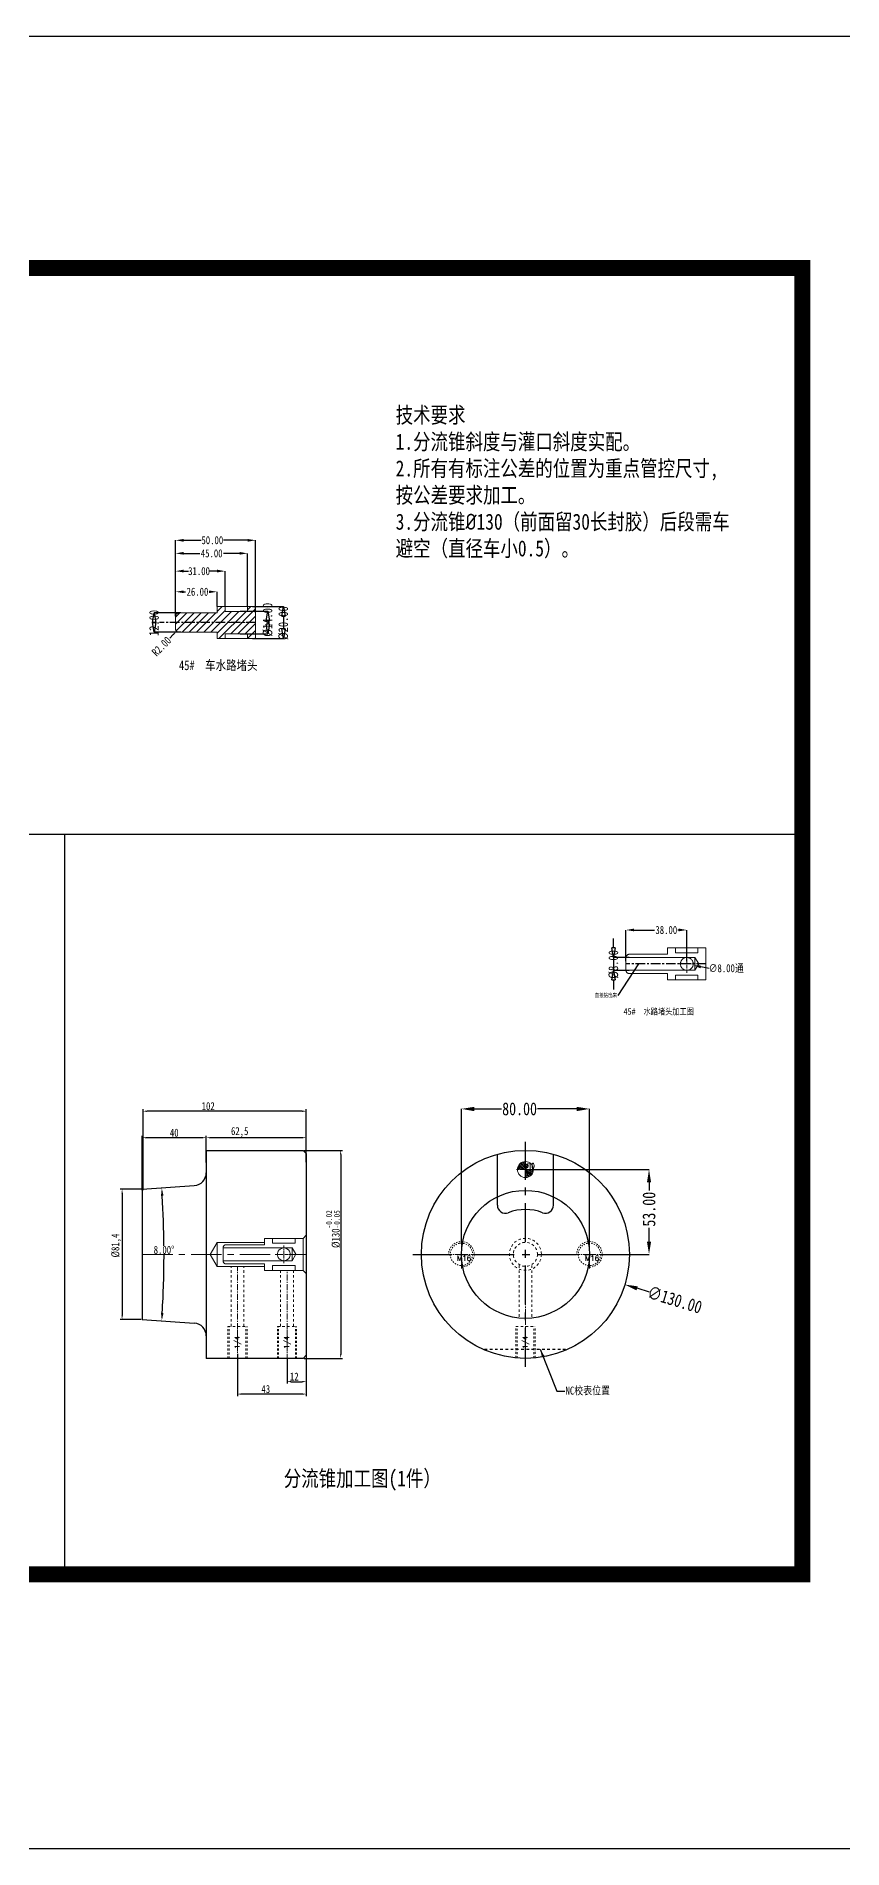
# Model space of a CAD drawing. Header units: millimetres. Extents: x -1952 to 2045, y -2724 to -1591.
# Drawn here: x -1313 to -809, y -2724 to -1591 of the extents above; entities that cross this region are included whole.
import ezdxf
from ezdxf.enums import TextEntityAlignment as Align

# ---------------------------------------------------------------- set-up
doc = ezdxf.new("R2010")
doc.units = ezdxf.units.MM
doc.header["$LTSCALE"] = 16.335
doc.header["$PDMODE"] = 3
doc.header["$PDSIZE"] = 0.3125
for name, pattern in [('CENTER', [0.6, 0.375, -0.075, 0.075, -0.075]), ('HIDDEN', [0.2, 0.1, -0.1]), ('HIDDENX2', [0.75, 0.5, -0.25])]:
    doc.linetypes.add(name, pattern=pattern)
doc.layers.get('0').update_dxf_attribs({"linetype": 'CONTINUOUS'})
doc.layers.get('Defpoints').update_dxf_attribs({"linetype": 'CONTINUOUS'})
for name, color, linetype, lineweight in [('cool', 153, 'HIDDEN', 9), ('epin', 13, 'CONTINUOUS', 9), ('moldbase', 7, 'CONTINUOUS', 20), ('screw', 33, 'CONTINUOUS', 13), ('虚线', 6, 'HIDDENX2', 13)]:
    doc.layers.add(name, color=color, linetype=linetype, lineweight=lineweight)
doc.layers.add('DEFAULT_2', color=8, linetype='HIDDEN')
doc.layers.add('dim', color=3, linetype='CONTINUOUS')
doc.styles.get("Standard").update_dxf_attribs({"font": 'txt', "width": 0.8})
doc.styles.add('TXT', font='txt.shx', dxfattribs={"bigfont": 'gbcbig.shx'})
doc.styles.add('TXT05', font='txt.shx', dxfattribs={"width": 0.5, "bigfont": 'gbcbig.shx'})
doc.dimstyles.new('ISO-25', dxfattribs={"dimtxt": 2.5, "dimasz": 2.5, "dimexe": 1.25, "dimexo": 0.625, "dimtad": 1, "dimtxsty": 'Standard', "dimcen": 2.5, "dimadec": 0, "dimazin": 0, "dimtfac": 1, "dimtmove": 0, "dimatfit": 3, "dimfxl": 0, "dimarcsym": 0})
doc.dimstyles.get("Standard").update_dxf_attribs({"dimtxt": 0.15625, "dimasz": 0.1875, "dimexe": 0.125, "dimexo": 0.0625, "dimtad": 0, "dimtih": 1, "dimtoh": 1, "dimdsep": 46, "dimtxsty": 'Standard', "dimcen": 0.09, "dimadec": 0, "dimazin": 0, "dimtp": 0.01, "dimtm": 0.01, "dimtfac": 1, "dimtofl": 0, "dimtmove": 0, "dimatfit": 3, "dimfxl": 0, "dimtolj": 1, "dimarcsym": 0})
doc.dimstyles.new('STANDARD$0', dxfattribs={"dimscale": 2, "dimtxt": 3, "dimasz": 3, "dimexe": 1.25, "dimexo": 0.625, "dimgap": 0.5, "dimtad": 0, "dimdsep": 46, "dimlunit": 6, "dimtxsty": 'Standard', "dimblk": 'CLOSEDBLANK', "dimcen": 0, "dimclrt": 2, "dimazin": 2, "dimtfac": 2, "dimtmove": 1, "dimatfit": 3, "dimfxl": 0, "dimtolj": 1, "dimtzin": 0, "dimarcsym": 0})

# ---------------------------------------------------------------- blocks, each defined once
blk = doc.blocks.new('*D29')
at = {"color": 6, "lineweight": -2, "transparency": 16777216}
for p, q in [((-1001.9, -2299.4), (-930.2, -2299.4)), ((-930.2, -2307.4), (-930.2, -2312.5)), ((-930.2, -2344.4), (-930.2, -2335.9)), ((-958.7, -2352.4), (-930.2, -2352.4))]:
    blk.add_line(p, q, dxfattribs=at)
at = {"color": 6, "transparency": 16777216}
for points in [[(-931.5, -2307.4), (-928.9, -2307.4), (-930.2, -2299.4)], [(-931.5, -2344.4), (-928.9, -2344.4), (-930.2, -2352.4)]]:
    blk.add_solid(points, dxfattribs=at)
at = {"layer": 'Defpoints', "color": 0, "transparency": 16777216}
for p in [(-1001.9, -2299.4), (-958.7, -2352.4), (-930.2, -2352.4)]:
    blk.add_point(p, dxfattribs=at)
at = {"color": 4, "transparency": 16777216, "insert": (-930.2, -2324.2), "char_height": 8, "attachment_point": 5, "rotation": 90}
blk.add_mtext('\\A1;53.00', dxfattribs=at)
blk = doc.blocks.new('*D30')
at = {"color": 6, "lineweight": -2, "transparency": 16777216}
for p, q in [((-1047.4, -2345.8), (-1047.4, -2261.5)), ((-1039.4, -2261.5), (-1022.3, -2261.5)), ((-975.4, -2261.5), (-999.9, -2261.5)), ((-967.4, -2345.8), (-967.4, -2261.5))]:
    blk.add_line(p, q, dxfattribs=at)
at = {"color": 6, "transparency": 16777216}
for points in [[(-1039.4, -2260.2), (-1039.4, -2262.9), (-1047.4, -2261.5)], [(-975.4, -2260.2), (-975.4, -2262.9), (-967.4, -2261.5)]]:
    blk.add_solid(points, dxfattribs=at)
at = {"layer": 'Defpoints', "color": 0, "transparency": 16777216}
for p in [(-1047.4, -2261.5), (-1047.4, -2345.8), (-967.4, -2345.8)]:
    blk.add_point(p, dxfattribs=at)
at = {"color": 4, "transparency": 16777216, "insert": (-1011.1, -2261.5), "char_height": 8, "attachment_point": 5}
blk.add_mtext('\\A1;80.00', dxfattribs=at)
blk = doc.blocks.new('epin_ejp_10')
at = {"layer": 'epin'}
h = blk.add_hatch(dxfattribs=at)
h.set_pattern_fill('_ANSI31', color=123, scale=0.25, angle=90, style=0)
h.set_pattern_definition([(135, (-1645.23396, 6741.0989), (-0.56126601, -0.56126601), [])])
h.paths.add_polyline_path([(0, 5, 0.414214), (-5, 0), (0, 0)])
h.paths.add_polyline_path([(5, 0), (0, 0), (0, -5, 0.414214)])
at = {"layer": 'epin', "color": 1, "linetype": 'CENTER', "ltscale": 0.219913}
for p, q in [((-5.5, 0), (5.5, 0)), ((0, -5.5), (0, 5.5))]:
    blk.add_line(p, q, dxfattribs=at)
at = {"layer": 'epin'}
blk.add_circle((0, 0), 5, dxfattribs=at)
at = {"layer": 'epin', "color": 6, "style": 'TXT05', "width": 0.5}
blk.add_text('%%c10', height=3.5, dxfattribs=at).set_placement((0.2, 0.5))
blk = doc.blocks.new('*D56')
at = {"color": 4, "lineweight": -2, "transparency": 16777216}
blk.add_line((-892.7, -2173.8), (-897.8, -2172.7), dxfattribs=at)
at = {"color": 4, "transparency": 16777216}
blk.add_solid([(-897.6, -2171.9), (-898, -2173.6), (-902.7, -2171.7)], dxfattribs=at)
at = {"layer": 'Defpoints', "color": 0, "transparency": 16777216}
for p in [(-910.5, -2170.1), (-902.7, -2171.7)]:
    blk.add_point(p, dxfattribs=at)
at = {"color": 6, "transparency": 16777216, "insert": (-881.9, -2173.8), "char_height": 5, "attachment_point": 5}
blk.add_mtext('\\A1;∅8.00{\\fSimSun|b0|i0|c134|p2;通}', dxfattribs=at)
blk = doc.blocks.new('*D57')
at = {"color": 4, "lineweight": -2, "transparency": 16777216}
for p, q in [((-944.6, -2169.2), (-944.6, -2149.7)), ((-939.6, -2149.7), (-926.8, -2149.7)), ((-911.6, -2149.7), (-912.1, -2149.7)), ((-906.6, -2169.2), (-906.6, -2149.7))]:
    blk.add_line(p, q, dxfattribs=at)
at = {"color": 4, "transparency": 16777216}
for points in [[(-939.6, -2148.8), (-939.6, -2150.5), (-944.6, -2149.7)], [(-911.6, -2148.8), (-911.6, -2150.5), (-906.6, -2149.7)]]:
    blk.add_solid(points, dxfattribs=at)
at = {"layer": 'Defpoints', "color": 0, "transparency": 16777216}
for p in [(-944.6, -2149.7), (-944.6, -2169.2), (-906.6, -2169.2)]:
    blk.add_point(p, dxfattribs=at)
at = {"color": 6, "transparency": 16777216, "insert": (-919.4, -2149.7), "char_height": 5, "attachment_point": 5}
blk.add_mtext('\\A1;38.00', dxfattribs=at)
blk = doc.blocks.new('_ClosedBlank')
at = {"color": 0, "linetype": 'ByBlock', "lineweight": -2}
for p, q in [((-1, 0.17), (0, 0)), ((-1, 0.17), (-1, -0.17)), ((0, 0), (-1, -0.17))]:
    blk.add_line(p, q, dxfattribs=at)
blk = doc.blocks.new('*D35')
at = {"color": 6, "lineweight": -2, "transparency": 16777216}
for p, q in [((-952.4, -2160.9), (-952.4, -2154.9)), ((-942.6, -2166.9), (-952.4, -2166.9)), ((-952.4, -2166.9), (-952.4, -2174.9)), ((-942.6, -2174.9), (-952.4, -2174.9)), ((-952.4, -2180.9), (-952.4, -2186.9))]:
    blk.add_line(p, q, dxfattribs=at)
at = {"layer": 'Defpoints', "color": 0, "transparency": 16777216}
for p in [(-952.4, -2174.9), (-942.6, -2166.9), (-942.6, -2174.9)]:
    blk.add_point(p, dxfattribs=at)
at = {"color": 6, "lineweight": -2, "transparency": 16777216, "xscale": 6, "yscale": 6, "zscale": 6}
for p, rotation in [((-952.4, -2166.9), 270), ((-952.4, -2174.9), 90)]:
    blk.add_blockref('_ClosedBlank', p, dxfattribs=dict(at, rotation=rotation))
at = {"color": 4, "transparency": 16777216, "insert": (-952.4, -2171.2), "char_height": 6, "attachment_point": 5, "rotation": 90}
blk.add_mtext('\\A1;%%c8.00', dxfattribs=at)
blk = doc.blocks.new('*D36')
at = {"color": 6, "lineweight": -2, "transparency": 16777216}
for p, q in [((-1222.8, -1951.5), (-1239.5, -1951.5)), ((-1222.8, -1963.5), (-1239.5, -1963.5))]:
    blk.add_line(p, q, dxfattribs=at)
at = {"layer": 'Defpoints', "color": 0, "transparency": 16777216}
for p in [(-1222.8, -1951.5), (-1239.5, -1963.5), (-1222.8, -1963.5)]:
    blk.add_point(p, dxfattribs=at)
at = {"color": 6, "lineweight": -2, "transparency": 16777216, "xscale": 6, "yscale": 6, "zscale": 6}
for p, rotation in [((-1239.5, -1951.5), 90), ((-1239.5, -1963.5), 270)]:
    blk.add_blockref('_ClosedBlank', p, dxfattribs=dict(at, rotation=rotation))
at = {"color": 4, "transparency": 16777216, "insert": (-1239.5, -1957.8), "char_height": 6, "attachment_point": 5, "rotation": 90}
blk.add_mtext('\\A1;12.00', dxfattribs=at)
blk = doc.blocks.new('*D58')
at = {"color": 4, "lineweight": -2, "transparency": 16777216}
for p, q in [((-1226.1, -1953.5), (-1226.1, -1938.3)), ((-1221.1, -1938.3), (-1219.8, -1938.3)), ((-1205.1, -1938.3), (-1205.1, -1938.3)), ((-1200.1, -1947.5), (-1200.1, -1938.3))]:
    blk.add_line(p, q, dxfattribs=at)
at = {"color": 4, "transparency": 16777216}
for points in [[(-1221.1, -1937.5), (-1221.1, -1939.1), (-1226.1, -1938.3)], [(-1205.1, -1937.5), (-1205.1, -1939.1), (-1200.1, -1938.3)]]:
    blk.add_solid(points, dxfattribs=at)
at = {"layer": 'Defpoints', "color": 0, "transparency": 16777216}
for p in [(-1200.1, -1938.3), (-1200.1, -1947.5), (-1226.1, -1953.5)]:
    blk.add_point(p, dxfattribs=at)
at = {"color": 6, "transparency": 16777216, "insert": (-1212.4, -1938.3), "char_height": 5, "attachment_point": 5}
blk.add_mtext('\\A1;26.00', dxfattribs=at)
blk = doc.blocks.new('*D59')
at = {"color": 4, "lineweight": -2, "transparency": 16777216}
for p, q in [((-1226.1, -1953.5), (-1226.1, -1925.4)), ((-1221.1, -1925.4), (-1218.1, -1925.4)), ((-1200.1, -1925.4), (-1204.8, -1925.4)), ((-1195.1, -1947.5), (-1195.1, -1925.4))]:
    blk.add_line(p, q, dxfattribs=at)
at = {"color": 4, "transparency": 16777216}
for points in [[(-1221.1, -1924.5), (-1221.1, -1926.2), (-1226.1, -1925.4)], [(-1200.1, -1924.5), (-1200.1, -1926.2), (-1195.1, -1925.4)]]:
    blk.add_solid(points, dxfattribs=at)
at = {"layer": 'Defpoints', "color": 0, "transparency": 16777216}
for p in [(-1195.1, -1925.4), (-1195.1, -1947.5), (-1226.1, -1953.5)]:
    blk.add_point(p, dxfattribs=at)
at = {"color": 6, "transparency": 16777216, "insert": (-1211.4, -1925.4), "char_height": 5, "attachment_point": 5}
blk.add_mtext('\\A1;31.00', dxfattribs=at)
blk = doc.blocks.new('*D60')
at = {"color": 4, "lineweight": -2, "transparency": 16777216}
for p, q in [((-1226.1, -1953.5), (-1226.1, -1914.3)), ((-1221.1, -1914.3), (-1210.9, -1914.3)), ((-1186.1, -1914.3), (-1196.2, -1914.3)), ((-1181.1, -1947.5), (-1181.1, -1914.3))]:
    blk.add_line(p, q, dxfattribs=at)
at = {"color": 4, "transparency": 16777216}
for points in [[(-1221.1, -1913.4), (-1221.1, -1915.1), (-1226.1, -1914.3)], [(-1186.1, -1913.4), (-1186.1, -1915.1), (-1181.1, -1914.3)]]:
    blk.add_solid(points, dxfattribs=at)
at = {"layer": 'Defpoints', "color": 0, "transparency": 16777216}
for p in [(-1181.1, -1914.3), (-1181.1, -1947.5), (-1226.1, -1953.5)]:
    blk.add_point(p, dxfattribs=at)
at = {"color": 6, "transparency": 16777216, "insert": (-1203.5, -1914.3), "char_height": 5, "attachment_point": 5}
blk.add_mtext('\\A1;45.00', dxfattribs=at)
blk = doc.blocks.new('*D61')
at = {"color": 4, "lineweight": -2, "transparency": 16777216}
for p, q in [((-1226.1, -1953.5), (-1226.1, -1906.1)), ((-1221.1, -1906.1), (-1210.1, -1906.1)), ((-1181.1, -1906.1), (-1196.1, -1906.1)), ((-1176.1, -1951.3), (-1176.1, -1906.1))]:
    blk.add_line(p, q, dxfattribs=at)
at = {"color": 4, "transparency": 16777216}
for points in [[(-1221.1, -1905.3), (-1221.1, -1907), (-1226.1, -1906.1)], [(-1181.1, -1905.3), (-1181.1, -1907), (-1176.1, -1906.1)]]:
    blk.add_solid(points, dxfattribs=at)
at = {"layer": 'Defpoints', "color": 0, "transparency": 16777216}
for p in [(-1176.1, -1906.1), (-1226.1, -1953.5), (-1176.1, -1951.3)]:
    blk.add_point(p, dxfattribs=at)
at = {"color": 6, "transparency": 16777216, "insert": (-1203.1, -1906.1), "char_height": 5, "attachment_point": 5}
blk.add_mtext('\\A1;50.00', dxfattribs=at)
blk = doc.blocks.new('*D62')
at = {"color": 6, "lineweight": -2, "transparency": 16777216}
for p, q in [((-1185.7, -1950.5), (-1168.5, -1950.5)), ((-1168.5, -1956.5), (-1168.5, -1958.5)), ((-1185.7, -1964.5), (-1168.5, -1964.5))]:
    blk.add_line(p, q, dxfattribs=at)
at = {"layer": 'Defpoints', "color": 0, "transparency": 16777216}
for p in [(-1185.7, -1950.5), (-1185.7, -1964.5), (-1168.5, -1964.5)]:
    blk.add_point(p, dxfattribs=at)
at = {"color": 6, "lineweight": -2, "transparency": 16777216, "xscale": 6, "yscale": 6, "zscale": 6}
for p, rotation in [((-1168.5, -1950.5), 90), ((-1168.5, -1964.5), 270)]:
    blk.add_blockref('_ClosedBlank', p, dxfattribs=dict(at, rotation=rotation))
at = {"color": 4, "transparency": 16777216, "insert": (-1168.5, -1955.8), "char_height": 6, "attachment_point": 5, "rotation": 90}
blk.add_mtext('\\A1;%%c14.00', dxfattribs=at)
blk = doc.blocks.new('*D63')
at = {"color": 6, "lineweight": -2, "transparency": 16777216}
for p, q in [((-1178, -1947.5), (-1158.7, -1947.5)), ((-1158.7, -1953.5), (-1158.7, -1961.5)), ((-1178, -1967.5), (-1158.7, -1967.5))]:
    blk.add_line(p, q, dxfattribs=at)
at = {"layer": 'Defpoints', "color": 0, "transparency": 16777216}
for p in [(-1178, -1947.5), (-1178, -1967.5), (-1158.7, -1967.5)]:
    blk.add_point(p, dxfattribs=at)
at = {"color": 6, "lineweight": -2, "transparency": 16777216, "xscale": 6, "yscale": 6, "zscale": 6}
for p, rotation in [((-1158.7, -1947.5), 90), ((-1158.7, -1967.5), 270)]:
    blk.add_blockref('_ClosedBlank', p, dxfattribs=dict(at, rotation=rotation))
at = {"color": 4, "transparency": 16777216, "insert": (-1158.7, -1957.9), "char_height": 6, "attachment_point": 5, "rotation": 90}
blk.add_mtext('\\A1;%%c20.00', dxfattribs=at)
blk = doc.blocks.new('*D64')
at = {"color": 6, "lineweight": -2, "transparency": 16777216}
blk.add_line((-1229.7, -1967.2), (-1227.6, -1965.1), dxfattribs=at)
at = {"color": 6, "transparency": 16777216}
blk.add_solid([(-1227.9, -1964.7), (-1227.2, -1965.4), (-1225.5, -1963)], dxfattribs=at)
at = {"layer": 'Defpoints', "color": 0, "transparency": 16777216}
for p in [(-1225.5, -1963), (-1224.1, -1961.5)]:
    blk.add_point(p, dxfattribs=at)
at = {"color": 4, "transparency": 16777216, "insert": (-1234.9, -1972.4), "char_height": 5, "attachment_point": 5, "rotation": 45.2565}
blk.add_mtext('\\A1;R2.00', dxfattribs=at)
blk = doc.blocks.new('*D23')
at = {"color": 0, "lineweight": -2, "transparency": 16777216}
for p, q in [((-1206.9, -2288.9), (-1206.9, -2278.3)), ((-1146.9, -2279.5), (-1204.4, -2279.5)), ((-1144.4, -2289.8), (-1144.4, -2278.3))]:
    blk.add_line(p, q, dxfattribs=at)
at = {"color": 0, "transparency": 16777216}
for points in [[(-1204.4, -2279.1), (-1204.4, -2279.9), (-1206.9, -2279.5)], [(-1146.9, -2279.1), (-1146.9, -2279.9), (-1144.4, -2279.5)]]:
    blk.add_solid(points, dxfattribs=at)
at = {"layer": 'Defpoints', "color": 0, "transparency": 16777216}
for p in [(-1206.9, -2279.5), (-1206.9, -2289.5), (-1144.4, -2290.4)]:
    blk.add_point(p, dxfattribs=at)
at = {"color": 0, "lineweight": 0, "transparency": 16777216, "insert": (-1186, -2276), "char_height": 5, "attachment_point": 5}
blk.add_mtext('62,5', dxfattribs=at)
blk = doc.blocks.new('*D24')
at = {"color": 0, "lineweight": -2, "transparency": 16777216}
for p, q in [((-1246.4, -2312.3), (-1246.4, -2261.7)), ((-1146.9, -2262.9), (-1243.9, -2262.9)), ((-1144.4, -2294.8), (-1144.4, -2261.7))]:
    blk.add_line(p, q, dxfattribs=at)
at = {"color": 0, "transparency": 16777216}
for points in [[(-1243.9, -2262.5), (-1243.9, -2263.4), (-1246.4, -2262.9)], [(-1146.9, -2262.5), (-1146.9, -2263.4), (-1144.4, -2262.9)]]:
    blk.add_solid(points, dxfattribs=at)
at = {"layer": 'Defpoints', "color": 0, "transparency": 16777216}
for p in [(-1246.4, -2262.9), (-1144.4, -2295.4), (-1246.4, -2313)]:
    blk.add_point(p, dxfattribs=at)
at = {"color": 0, "lineweight": 0, "transparency": 16777216, "insert": (-1205.7, -2259.8), "char_height": 5, "attachment_point": 5}
blk.add_mtext('102', dxfattribs=at)
blk = doc.blocks.new('*D25')
at = {"color": 0, "lineweight": -2, "transparency": 16777216}
for p, q in [((-1246.9, -2312.3), (-1246.9, -2278.3)), ((-1209.4, -2279.5), (-1244.4, -2279.5)), ((-1206.9, -2294.9), (-1206.9, -2278.3))]:
    blk.add_line(p, q, dxfattribs=at)
at = {"color": 0, "transparency": 16777216}
for points in [[(-1244.4, -2279.1), (-1244.4, -2279.9), (-1246.9, -2279.5)], [(-1209.4, -2279.1), (-1209.4, -2279.9), (-1206.9, -2279.5)]]:
    blk.add_solid(points, dxfattribs=at)
at = {"layer": 'Defpoints', "color": 0, "transparency": 16777216}
for p in [(-1246.9, -2279.5), (-1206.9, -2295.5), (-1246.9, -2313)]:
    blk.add_point(p, dxfattribs=at)
at = {"color": 0, "lineweight": 0, "transparency": 16777216, "insert": (-1226.9, -2276.4), "char_height": 5, "attachment_point": 5}
blk.add_mtext('40', dxfattribs=at)
blk = doc.blocks.new('*D26')
at = {"color": 0, "lineweight": -2, "transparency": 16777216}
for p, q in [((-1145.8, -2287.4), (-1121.7, -2287.4)), ((-1122.9, -2289.9), (-1122.9, -2414.9)), ((-1145.8, -2417.4), (-1121.7, -2417.4))]:
    blk.add_line(p, q, dxfattribs=at)
at = {"color": 0, "transparency": 16777216}
for points in [[(-1123.3, -2289.9), (-1122.5, -2289.9), (-1122.9, -2287.4)], [(-1123.3, -2414.9), (-1122.5, -2414.9), (-1122.9, -2417.4)]]:
    blk.add_solid(points, dxfattribs=at)
at = {"layer": 'Defpoints', "color": 0, "transparency": 16777216}
for p in [(-1146.4, -2287.4), (-1146.4, -2417.4), (-1122.9, -2417.4)]:
    blk.add_point(p, dxfattribs=at)
at = {"color": 0, "lineweight": 0, "transparency": 16777216, "insert": (-1127.6, -2336.6), "char_height": 5, "attachment_point": 5, "rotation": 90}
blk.add_mtext('%%C130{\\H0.7x;\\S-0.02^ -0.05;}', dxfattribs=at)
blk = doc.blocks.new('*D27')
at = {"color": 0, "lineweight": -2, "transparency": 16777216}
for p, q in [((-1156.4, -2418), (-1156.4, -2433.2)), ((-1144.4, -2414.1), (-1144.4, -2433.2)), ((-1153.9, -2432), (-1146.9, -2432))]:
    blk.add_line(p, q, dxfattribs=at)
at = {"color": 0, "transparency": 16777216}
for points in [[(-1153.9, -2431.5), (-1153.9, -2432.4), (-1156.4, -2432)], [(-1146.9, -2431.5), (-1146.9, -2432.4), (-1144.4, -2432)]]:
    blk.add_solid(points, dxfattribs=at)
at = {"layer": 'Defpoints', "color": 0, "transparency": 16777216}
for p in [(-1156.4, -2417.4), (-1144.4, -2413.4), (-1144.4, -2432)]:
    blk.add_point(p, dxfattribs=at)
at = {"color": 0, "lineweight": 0, "transparency": 16777216, "insert": (-1151.9, -2428.8), "char_height": 5, "attachment_point": 5}
blk.add_mtext('12', dxfattribs=at)
blk = doc.blocks.new('*D28')
at = {"color": 0, "lineweight": -2, "transparency": 16777216}
for p, q in [((-1144.4, -2411.7), (-1144.4, -2441)), ((-1187.4, -2414.5), (-1187.4, -2441)), ((-1146.9, -2439.7), (-1184.9, -2439.7))]:
    blk.add_line(p, q, dxfattribs=at)
at = {"color": 0, "transparency": 16777216}
for points in [[(-1184.9, -2439.3), (-1184.9, -2440.2), (-1187.4, -2439.7)], [(-1146.9, -2439.3), (-1146.9, -2440.2), (-1144.4, -2439.7)]]:
    blk.add_solid(points, dxfattribs=at)
at = {"layer": 'Defpoints', "color": 0, "transparency": 16777216}
for p in [(-1144.4, -2411.1), (-1187.4, -2413.9), (-1187.4, -2439.7)]:
    blk.add_point(p, dxfattribs=at)
at = {"color": 0, "lineweight": 0, "transparency": 16777216, "insert": (-1169.7, -2436.6), "char_height": 5, "attachment_point": 5}
blk.add_mtext('43', dxfattribs=at)
blk = doc.blocks.new('*D49')
at = {"color": 0, "lineweight": -2, "transparency": 16777216}
for p, q in [((-1247.5, -2311.7), (-1260.8, -2311.7)), ((-1259.5, -2314.2), (-1259.5, -2390.6)), ((-1247.5, -2393.1), (-1260.8, -2393.1))]:
    blk.add_line(p, q, dxfattribs=at)
at = {"color": 0, "transparency": 16777216}
for points in [[(-1259.9, -2314.2), (-1259.1, -2314.2), (-1259.5, -2311.7)], [(-1259.9, -2390.6), (-1259.1, -2390.6), (-1259.5, -2393.1)]]:
    blk.add_solid(points, dxfattribs=at)
at = {"layer": 'Defpoints', "color": 0, "transparency": 16777216}
for p in [(-1246.9, -2311.7), (-1259.5, -2393.1), (-1246.9, -2393.1)]:
    blk.add_point(p, dxfattribs=at)
at = {"color": 0, "lineweight": 0, "transparency": 16777216, "insert": (-1263.1, -2346.9), "char_height": 5, "attachment_point": 5, "rotation": 90}
blk.add_mtext('%%c81,4', dxfattribs=at)
blk = doc.blocks.new('*D50')
at = {"color": 4, "lineweight": -2, "transparency": 16777216}
for start, end in [(0.508, 3.519), (356.481, 0.027)]:
    blk.add_arc((-1828.9, -2352.4), 595.6, start, end, dxfattribs=at)
at = {"color": 4, "transparency": 16777216}
for points in [[(-1235.2, -2315.9), (-1233.6, -2315.8), (-1234.7, -2310.8)], [(-1233.6, -2389), (-1235.2, -2388.9), (-1234.7, -2393.9)]]:
    blk.add_solid(points, dxfattribs=at)
at = {"layer": 'Defpoints', "color": 0, "transparency": 16777216}
for p in [(-1214.4, -2309.4), (-1246.9, -2311.7), (-1233.5, -2366.3), (-1246.9, -2393.1), (-1214.4, -2395.4)]:
    blk.add_point(p, dxfattribs=at)
at = {"color": 6, "transparency": 16777216, "insert": (-1233.3, -2349.6), "char_height": 5, "attachment_point": 5}
blk.add_mtext('\\A1;8.00\\M+5A1E3', dxfattribs=at)
blk = doc.blocks.new('screw_m16_g')
at = {"layer": 'screw', "color": 1, "linetype": 'CENTER', "ltscale": 0.497582}
for p, q in [((-8.8, 0), (8.8, 0)), ((0, -8.8), (0, 8.8))]:
    blk.add_line(p, q, dxfattribs=at)
at = {"layer": 'screw', "color": 33, "linetype": 'HIDDEN', "ltscale": 0.497582}
blk.add_circle((0, 0), 7, dxfattribs=at)
at = {"layer": 'screw', "color": 92, "linetype": 'HIDDEN', "ltscale": 0.497582}
blk.add_arc((0, 0), 8, 270, 180, dxfattribs=at)
at = {"layer": 'screw', "color": 6, "style": 'TXT'}
blk.add_text('M16', height=3.2, dxfattribs=at).set_placement((-2.72, -4))
blk = doc.blocks.new('*D51')
at = {"color": 6, "lineweight": -2, "transparency": 16777216}
blk.add_line((-930, -2376), (-937.6, -2373.6), dxfattribs=at)
at = {"color": 6, "transparency": 16777216}
blk.add_solid([(-937.2, -2372.4), (-938, -2374.9), (-945.3, -2371.3)], dxfattribs=at)
at = {"layer": 'Defpoints', "color": 0, "transparency": 16777216}
for p in [(-1069.6, -2333.5), (-945.3, -2371.3)]:
    blk.add_point(p, dxfattribs=at)
at = {"color": 4, "transparency": 16777216, "insert": (-914.1, -2380.8), "char_height": 8, "attachment_point": 5, "rotation": 343.0716}
blk.add_mtext('\\A1;∅130.00', dxfattribs=at)

msp = doc.modelspace()

# ---------------------------------------------------------------- hatches: boundary and pattern name
h = msp.add_hatch()
h.set_pattern_fill('ANSI31', color=4, style=0)
h.set_pattern_definition([(45, (0, -1783.2632), (-2.245064, 2.245064), [])])
h.paths.add_polyline_path([(-1195.067, -1950.539), (-1195.067, -1947.539), (-1200.067, -1947.539), (-1200.067, -1951.539), (-1224.067, -1951.539, 0.41421356), (-1226.067, -1953.539), (-1226.067, -1957.539), (-1176.067, -1957.539), (-1176.067, -1947.539), (-1181.067, -1947.539), (-1181.067, -1950.539)])
h.paths.add_polyline_path([(-1193.567, -1957.539), (-1226.067, -1957.539), (-1226.067, -1961.539, 0.41421356), (-1224.067, -1963.539), (-1200.067, -1963.539), (-1200.067, -1967.539), (-1195.067, -1967.539), (-1195.067, -1964.539), (-1181.067, -1964.539), (-1181.067, -1967.539), (-1176.067, -1967.539), (-1176.067, -1957.539), (-1182.567, -1957.539), (-1182.567, -1957.539), (-1193.567, -1957.539)])

# ---------------------------------------------------------------- linework, layer by layer
at = {"color": 1, "linetype": 'CENTER', "ltscale": 0.970285}
for p, q in [((-1176.067, -1957.539), (-1236.067, -1957.539)), ((-894.598, -2170.882), (-944.598, -2170.882))]:
    msp.add_line(p, q, dxfattribs=at)
for p, q in [((-1802.991, -2089.855), (-834.333, -2089.855)), ((-1295.39, -2089.855), (-1295.39, -2552.434)), ((-1206.909, -2287.393), (-1206.909, -2417.393)), ((-1206.909, -2287.393), (-1146.409, -2287.394)), ((-1146.409, -2287.393), (-1144.409, -2289.393)), ((-1144.409, -2289.393), (-1144.409, -2415.393)), ((-1246.909, -2311.694), (-1214.351, -2309.417)), ((-1246.909, -2311.694), (-1246.909, -2393.092)), ((-1246.909, -2393.092), (-1214.351, -2395.369)), ((-1146.41, -2417.393), (-1206.909, -2417.393)), ((-1146.409, -2417.393), (-1144.409, -2415.393))]:
    msp.add_line(p, q)
at = {"color": 1, "linetype": 'CENTER', "ltscale": 3.980655}
for p, q in [((-1007.449, -2422.793), (-1007.449, -2281.993)), ((-1077.849, -2352.393), (-937.049, -2352.393))]:
    msp.add_line(p, q, dxfattribs=at)
at = {"color": 3, "linetype": 'Continuous'}
for p, q in [((-1024.949, -2321.701), (-1024.949, -2290.048)), ((-989.949, -2321.701), (-989.949, -2290.048))]:
    msp.add_line(p, q, dxfattribs=at)
msp.add_lwpolyline([(-1951.9, -1591.097), (2044.667, -1591.097), (2044.667, -2723.897), (-1951.9, -2723.897)], close=True)
at = {"const_width": 10}
msp.add_lwpolyline([(-834.333, -2552.434), (-1802.991, -2552.434), (-1802.991, -1735.974), (-834.333, -1735.974)], close=True, dxfattribs=at)
for radius in [65, 40]:
    msp.add_circle((-1007.449, -2352.393), radius)
for centre, start, end in [((-1214.909, -2301.436), 274, 0), ((-1214.909, -2403.349), 0, 86)]:
    msp.add_arc(centre, 8, start, end)
at = {"color": 3, "linetype": 'Continuous'}
for centre, radius, start, end in [((-1019.949, -2321.701), 5, 180, 290.924832), ((-994.949, -2321.701), 5, 249.075168, 0), ((-1007.449, -2354.393), 30, 69.075168, 110.924832)]:
    msp.add_arc(centre, radius, start, end, dxfattribs=at)
at = {"layer": 'cool', "ltscale": 0.932966}
for p, q in [((-1191.409, -2397.393), (-1191.409, -2359.893)), ((-1183.409, -2397.393), (-1183.409, -2359.893)), ((-1160.409, -2397.393), (-1160.409, -2362.393)), ((-1152.409, -2397.393), (-1152.409, -2362.393)), ((-1011.449, -2391.393), (-1011.449, -2358.737)), ((-1003.449, -2391.393), (-1003.449, -2358.737)), ((-1193.409, -2397.393), (-1181.409, -2397.393)), ((-1162.409, -2397.393), (-1150.409, -2397.393)), ((-1013.449, -2397.393), (-1001.449, -2397.393))]:
    msp.add_line(p, q, dxfattribs=at)
at = {"layer": 'cool', "color": 1, "linetype": 'CENTER', "ltscale": 0.621977}
for p, q in [((-1187.409, -2411.393), (-1187.409, -2359.893)), ((-1156.409, -2411.393), (-1156.409, -2362.393)), ((-1007.449, -2396.393), (-1007.449, -2360.393))]:
    msp.add_line(p, q, dxfattribs=at)
at = {"layer": 'cool', "ltscale": 0.932966}
for radius in [10, 7.5]:
    msp.add_circle((-1007.449, -2352.393), radius, dxfattribs=at)
at = {"layer": 'DEFAULT_2', "color": 8, "linetype": 'HIDDEN'}
msp.add_line((-1032.976, -2411.585), (-981.922, -2411.585), dxfattribs=at)
at = {"layer": 'moldbase', "color": 1, "linetype": 'CENTER', "ltscale": 3.109887}
msp.add_line((-1246.909, -2352.393), (-1144.409, -2352.393), dxfattribs=at)
at = {"layer": 'screw', "color": 92, "linetype": 'HIDDEN', "ltscale": 0.746373}
for p, q in [((-1193.409, -2417.393), (-1193.409, -2397.393)), ((-1181.409, -2417.393), (-1181.409, -2397.393)), ((-1162.409, -2417.393), (-1162.409, -2397.393)), ((-1150.409, -2417.393), (-1150.409, -2397.393)), ((-1013.449, -2417.087), (-1013.449, -2397.393)), ((-1001.449, -2417.087), (-1001.449, -2397.393))]:
    msp.add_line(p, q, dxfattribs=at)
at = {"layer": 'screw', "linetype": 'HIDDEN', "ltscale": 0.746373}
for p, q in [((-1192.659, -2417.393), (-1192.659, -2397.393)), ((-1182.159, -2417.393), (-1182.159, -2397.393)), ((-1161.659, -2417.393), (-1161.659, -2397.393)), ((-1151.159, -2417.393), (-1151.159, -2397.393)), ((-1012.699, -2417.159), (-1012.699, -2397.393)), ((-1002.199, -2417.159), (-1002.199, -2397.393))]:
    msp.add_line(p, q, dxfattribs=at)
at = {"layer": 'screw', "color": 1, "linetype": 'CENTER', "ltscale": 0.466483}
for p, q in [((-1187.409, -2417.393), (-1187.409, -2397.393)), ((-1156.409, -2417.393), (-1156.409, -2397.393)), ((-1007.449, -2417.393), (-1007.449, -2397.393))]:
    msp.add_line(p, q, dxfattribs=at)
at = {"layer": '虚线', "ltscale": 10}
for p, q in [((-1200.067, -1947.539), (-1200.067, -1951.539)), ((-1176.067, -1947.539), (-1200.067, -1947.539)), ((-1195.067, -1947.539), (-1195.067, -1950.539)), ((-1181.067, -1947.539), (-1181.067, -1950.539)), ((-1176.067, -1947.539), (-1176.067, -1967.539)), ((-1226.067, -1961.539), (-1226.067, -1953.539)), ((-1200.067, -1951.539), (-1224.067, -1951.539)), ((-1181.067, -1950.539), (-1195.067, -1950.539)), ((-1200.067, -1963.539), (-1224.067, -1963.539)), ((-1200.067, -1967.539), (-1200.067, -1963.539)), ((-1176.067, -1967.539), (-1200.067, -1967.539)), ((-1195.067, -1967.539), (-1195.067, -1964.539)), ((-1181.067, -1964.539), (-1195.067, -1964.539)), ((-1181.067, -1967.539), (-1181.067, -1964.539)), ((-918.598, -2160.882), (-918.598, -2164.882)), ((-894.598, -2160.882), (-918.598, -2160.882)), ((-913.598, -2160.882), (-913.598, -2163.882)), ((-899.598, -2160.882), (-899.598, -2163.882)), ((-894.598, -2160.882), (-894.598, -2180.882)), ((-944.598, -2166.882), (-901.474, -2166.882)), ((-944.598, -2174.882), (-944.598, -2166.882)), ((-944.598, -2174.882), (-901.496, -2174.882)), ((-918.598, -2164.882), (-942.598, -2164.882)), ((-899.598, -2163.882), (-913.598, -2163.882)), ((-899.177, -2170.865), (-901.496, -2174.882)), ((-901.476, -2166.882), (-901.494, -2174.878)), ((-899.177, -2170.865), (-901.476, -2166.882)), ((-918.598, -2176.882), (-942.598, -2176.882)), ((-918.598, -2180.882), (-918.598, -2176.882)), ((-894.598, -2180.882), (-918.598, -2180.882)), ((-913.598, -2180.882), (-913.598, -2177.882)), ((-899.598, -2177.882), (-913.598, -2177.882)), ((-899.598, -2180.882), (-899.598, -2177.882)), ((-1204.409, -2352.393), (-1200.079, -2344.893)), ((-1170.409, -2344.893), (-1200.079, -2344.893)), ((-1200.079, -2344.893), (-1200.079, -2359.893)), ((-1170.409, -2342.393), (-1170.409, -2346.393)), ((-1146.409, -2342.393), (-1170.409, -2342.393)), ((-1165.409, -2342.393), (-1165.409, -2345.393)), ((-1151.409, -2342.393), (-1151.409, -2345.393)), ((-1146.409, -2342.393), (-1144.409, -2340.393)), ((-1146.409, -2342.393), (-1146.409, -2362.393)), ((-1204.409, -2352.393), (-1200.079, -2359.893)), ((-1196.409, -2348.393), (-1153.285, -2348.393)), ((-1196.409, -2356.393), (-1196.409, -2348.393)), ((-1170.409, -2346.393), (-1194.411, -2346.393)), ((-1151.409, -2345.393), (-1165.409, -2345.393)), ((-1150.988, -2352.375), (-1153.307, -2356.393)), ((-1153.287, -2348.393), (-1153.305, -2356.389)), ((-1150.988, -2352.375), (-1153.287, -2348.393)), ((-1170.409, -2359.893), (-1200.079, -2359.893)), ((-1196.409, -2356.393), (-1153.307, -2356.393)), ((-1170.409, -2358.393), (-1194.409, -2358.393)), ((-1170.409, -2362.393), (-1170.409, -2358.393)), ((-1146.409, -2362.393), (-1170.409, -2362.393)), ((-1165.409, -2362.393), (-1165.409, -2359.393)), ((-1151.409, -2359.393), (-1165.409, -2359.393)), ((-1151.409, -2362.393), (-1151.409, -2359.393)), ((-1146.409, -2362.393), (-1144.409, -2364.393))]:
    msp.add_line(p, q, dxfattribs=at)
at = {"layer": '虚线', "color": 1, "linetype": 'CENTER', "ltscale": 0.310989}
for p, q in [((-1193.567, -1957.539), (-1182.567, -1957.539)), ((-912.098, -2170.882), (-901.098, -2170.882)), ((-906.598, -2176.382), (-906.598, -2165.382)), ((-1163.909, -2352.393), (-1152.909, -2352.393)), ((-1158.409, -2357.893), (-1158.409, -2346.893))]:
    msp.add_line(p, q, dxfattribs=at)
at = {"layer": '虚线', "ltscale": 10}
for centre in [(-906.598, -2170.882), (-1158.409, -2352.393)]:
    msp.add_circle(centre, 4, dxfattribs=at)
for centre, start, end in [((-1224.067, -1953.539), 90, 180), ((-1224.067, -1961.539), 180, 270), ((-942.598, -2166.882), 90, 180), ((-942.598, -2174.882), 180, 270), ((-1194.409, -2348.393), 90, 180), ((-1194.409, -2356.393), 180, 270)]:
    msp.add_arc(centre, 2, start, end, dxfattribs=at)

# ---------------------------------------------------------------- block references
at = {"layer": 'epin'}
msp.add_blockref('epin_ejp_10', (-1007.449, -2299.393), dxfattribs=at)
at = {"layer": 'screw'}
for p in [(-1047.449, -2352.393), (-967.449, -2352.393)]:
    msp.add_blockref('screw_m16_g', p, dxfattribs=at)

# ---------------------------------------------------------------- texts
at = {"attachment_point": 1}
for s, insert, char_height, width in [('{\\fSimSun|b0|i0|c134|p2;技术要求\\P1.分流锥斜度与灌口斜度实配。\\P2.所有有标注公差的位置为重点管控尺寸,按公差要求加工。\\P3.分流锥\\fISOCPEUR|b0|i0|c0|p34;%%C\\fSimSun|b0|i0|c134|p2;130（前面留30长封胶）后段需车避空（直径车小0.5）。}', (-1088.537, -1822.82), 10, 209.44801), ('{\\fSimSun|b0|i0|c134|p2;45#  车水路堵头}', (-1223.929, -1981.242), 6, 71.53055), ('{\\fSimSun|b0|i0|c134|p2;45#  水路堵头加工图}', (-946.104, -2198.604), 4, 71.53055), ('{\\fSimSun|b0|i0|c134|p2; 分流锥加工图(1件）}', (-1163.912, -2487.44), 10, 137.03382)]:
    msp.add_mtext(s, dxfattribs=dict(at, insert=insert, char_height=char_height, width=width))
at = {"layer": 'dim'}
for s, insert, char_height, attachment_point in [('\\A1;{\\fSimSun|b0|i0|c134|p2;直接钻出来}', (-950.14, -2190.564), 2.5, 6), ('\\A1;NC{\\fSimSun|b0|i0|c134|p2;校表位置}', (-982.377, -2437.844), 5, 4)]:
    msp.add_mtext(s, dxfattribs=dict(at, insert=insert, char_height=char_height, attachment_point=attachment_point))
at = {"layer": 'screw', "color": 222, "linetype": 'HIDDEN', "ltscale": 0.746373, "style": 'TXT'}
for rotation, p in [(89.99973, (-1187.409, -2407.393)), (89.99973, (-1156.409, -2407.393)), (90, (-1007.449, -2407.393))]:
    msp.add_text('1/4', height=3, rotation=rotation, dxfattribs=at).set_placement(p, align=Align.MIDDLE)

# ---------------------------------------------------------------- dimensions: what is measured, and where the dimension line sits
for base, p1, p2, override, picture, middle in [((-1176.067, -1906.147), (-1226.067, -1953.539), (-1176.067, -1951.261), {"dimscale": 1, "dimtxt": 5, "dimasz": 5, "dimexe": 0, "dimexo": 0, "dimgap": 0, "dimtih": 1, "dimtoh": 1, "dimzin": 0, "dimlunit": 2, "dimclrd": 4, "dimclre": 4, "dimclrt": 6, "dimazin": 0, "dimtp": 0.01, "dimtm": 0.01, "dimtfac": 1, "dimtofl": 0, "dimtmove": 0, "dimfxl": 1.25}, '*D61', (-1203.102, -1906.147)), ((-1181.067, -1914.271), (-1226.067, -1953.539), (-1181.067, -1947.539), {"dimscale": 1, "dimtxt": 5, "dimasz": 5, "dimexe": 0, "dimexo": 0, "dimgap": 0, "dimtih": 1, "dimtoh": 1, "dimzin": 0, "dimlunit": 2, "dimclrd": 4, "dimclre": 4, "dimclrt": 6, "dimazin": 0, "dimtp": 0.01, "dimtm": 0.01, "dimtfac": 1, "dimtofl": 0, "dimtmove": 0, "dimfxl": 1.25}, '*D60', (-1203.537, -1914.271)), ((-1195.067, -1925.378), (-1226.067, -1953.539), (-1195.067, -1947.539), {"dimscale": 1, "dimtxt": 5, "dimasz": 5, "dimexe": 0, "dimexo": 0, "dimgap": 0, "dimtih": 1, "dimtoh": 1, "dimzin": 0, "dimlunit": 2, "dimclrd": 4, "dimclre": 4, "dimclrt": 6, "dimazin": 0, "dimtp": 0.01, "dimtm": 0.01, "dimtfac": 1, "dimtofl": 0, "dimtmove": 0, "dimfxl": 1.25}, '*D59', (-1211.447, -1925.378)), ((-1200.067, -1938.285), (-1226.067, -1953.539), (-1200.067, -1947.539), {"dimscale": 1, "dimtxt": 5, "dimasz": 5, "dimexe": 0, "dimexo": 0, "dimgap": 0, "dimtih": 1, "dimtoh": 1, "dimzin": 0, "dimlunit": 2, "dimclrd": 4, "dimclre": 4, "dimclrt": 6, "dimazin": 0, "dimtp": 0.01, "dimtm": 0.01, "dimtfac": 1, "dimtofl": 0, "dimtmove": 0, "dimfxl": 1.25}, '*D58', (-1212.44, -1938.285)), ((-944.598, -2149.654), (-906.598, -2169.164), (-944.598, -2169.164), {"dimscale": 1, "dimtxt": 5, "dimasz": 5, "dimexe": 0, "dimexo": 0, "dimgap": 0, "dimtih": 1, "dimtoh": 1, "dimzin": 0, "dimlunit": 2, "dimclrd": 4, "dimclre": 4, "dimclrt": 6, "dimazin": 0, "dimtp": 0.01, "dimtm": 0.01, "dimtfac": 1, "dimtofl": 0, "dimtmove": 0, "dimfxl": 1.25}, '*D57', (-919.438, -2149.654)), ((-1047.449, -2261.543), (-967.449, -2345.793), (-1047.449, -2345.793), {"dimscale": 1, "dimtxt": 8, "dimasz": 8, "dimexe": 0, "dimexo": 0, "dimgap": 0, "dimzin": 0, "dimlunit": 2, "dimclrd": 6, "dimclre": 6, "dimclrt": 4, "dimazin": 0, "dimtfac": 1, "dimtofl": 0, "dimtmove": 0}, '*D30', (-1011.118, -2261.543))]:
    dim = msp.add_linear_dim(base=base, p1=p1, p2=p2, dimstyle='STANDARD$0', override=override)
    dim.commit()
    dim.dimension.update_dxf_attribs({"geometry": picture, "text_midpoint": middle, "dimtype": 160})
for base, p1, p2, override, picture, middle in [((-1239.534, -1963.539), (-1222.823, -1951.539), (-1222.823, -1963.539), {"dimexe": 0, "dimexo": 0, "dimgap": 0, "dimzin": 0, "dimclrd": 6, "dimclre": 6, "dimclrt": 4}, '*D36', (-1239.534, -1957.771)), ((-930.201, -2352.393), (-1001.949, -2299.393), (-958.658, -2352.393), {"dimscale": 1, "dimtxt": 8, "dimasz": 8, "dimexe": 0, "dimexo": 0, "dimgap": 0, "dimzin": 0, "dimlunit": 2, "dimclrd": 6, "dimclre": 6, "dimclrt": 4, "dimazin": 0, "dimtfac": 1, "dimtofl": 0, "dimtmove": 0}, '*D29', (-930.201, -2324.189))]:
    dim = msp.add_linear_dim(base=base, p1=p1, p2=p2, angle=90, dimstyle='STANDARD$0', override=override)
    dim.commit()
    dim.dimension.update_dxf_attribs({"geometry": picture, "text_midpoint": middle, "dimtype": 160})
for base, p1, p2, override, picture, middle in [((-1168.533, -1964.539), (-1185.713, -1950.539), (-1185.713, -1964.539), {"dimexe": 0, "dimexo": 0, "dimgap": 0, "dimzin": 0, "dimclrd": 6, "dimclre": 6, "dimclrt": 4}, '*D62', (-1168.533, -1955.849)), ((-1158.654, -1967.539), (-1178.004, -1947.539), (-1178.004, -1967.539), {"dimexe": 0, "dimexo": 0, "dimgap": 0, "dimzin": 0, "dimclrd": 6, "dimclre": 6, "dimclrt": 4}, '*D63', (-1158.654, -1957.859)), ((-952.415, -2174.882), (-942.636, -2166.882), (-942.636, -2174.882), {"dimtxt": 3, "dimexe": 0, "dimexo": 0, "dimgap": 0, "dimzin": 0, "dimclrd": 6, "dimclre": 6, "dimclrt": 4}, '*D35', (-952.415, -2171.198))]:
    dim = msp.add_linear_dim(base=base, p1=p1, p2=p2, angle=90, text='%%c<>', dimstyle='STANDARD$0', override=override)
    dim.commit()
    dim.dimension.update_dxf_attribs({"geometry": picture, "text_midpoint": middle, "dimtype": 160})
dim = msp.add_radius_dim(center=(-1224.067, -1961.539), mpoint=(-1225.475, -1962.96), dimstyle='Standard', override={"dimtxt": 5, "dimasz": 3, "dimexe": 0, "dimexo": 0, "dimgap": 0, "dimtih": 0, "dimtoh": 0, "dimzin": 0, "dimcen": 0, "dimclrd": 6, "dimclre": 6, "dimclrt": 4, "dimadec": 2, "dimtp": 0, "dimtm": 0, "dimtzin": 0})
dim.commit()
dim.dimension.update_dxf_attribs({"geometry": '*D64', "text_midpoint": (-1234.861, -1972.43)})
dim = msp.add_diameter_dim_2p(p1=(-910.511, -2170.053), p2=(-902.685, -2171.712), text='<>{\\fSimSun|b0|i0|c134|p2;通}', dimstyle='Standard', override={"dimtxt": 5, "dimasz": 5, "dimexe": 0, "dimexo": 0, "dimgap": 0, "dimzin": 0, "dimcen": 0, "dimclrd": 4, "dimclre": 4, "dimclrt": 6, "dimadec": 2, "dimfxl": 1.25, "dimtzin": 0})
dim.commit()
dim.dimension.update_dxf_attribs({"geometry": '*D56', "text_midpoint": (-892.674, -2173.835), "dimtype": 163})
at = {"color": 6, "lineweight": 0}
for base, p1, p2, picture, middle in [((-1246.409, -2262.946), (-1144.409, -2295.393), (-1246.409, -2312.959), '*D24', (-1205.718, -2262.946)), ((-1206.909, -2279.525), (-1144.409, -2290.393), (-1206.909, -2289.509), '*D23', (-1185.955, -2279.525)), ((-1187.409, -2439.746), (-1144.409, -2411.075), (-1187.409, -2413.889), '*D28', (-1169.681, -2439.746)), ((-1144.409, -2431.954), (-1156.409, -2417.393), (-1144.409, -2413.43), '*D27', (-1151.909, -2431.954))]:
    dim = msp.add_linear_dim(base=base, p1=p1, p2=p2, dimstyle='ISO-25', override={"dimtxt": 5}, dxfattribs=at)
    dim.commit()
    dim.dimension.update_dxf_attribs({"geometry": picture, "text_midpoint": middle, "dimtype": 160})
dim = msp.add_linear_dim(base=(-1246.909, -2279.525), p1=(-1206.909, -2295.502), p2=(-1246.909, -2312.959), dimstyle='ISO-25', override={"dimtxt": 5}, dxfattribs=at)
dim.commit()
dim.dimension.update_dxf_attribs({"geometry": '*D25', "text_midpoint": (-1226.909, -2276.4)})
for base, p1, p2, text, picture, middle in [((-1122.903, -2417.393), (-1146.409, -2287.394), (-1146.41, -2417.393), '%%C<>{\\H0.7x;\\S-0.02^ -0.05;}', '*D26', (-1122.903, -2336.583)), ((-1259.532, -2393.092), (-1246.909, -2311.694), (-1246.909, -2393.092), '%%c<>', '*D49', (-1259.532, -2346.879))]:
    dim = msp.add_linear_dim(base=base, p1=p1, p2=p2, angle=90, text=text, dimstyle='ISO-25', override={"dimtxt": 5}, dxfattribs=at)
    dim.commit()
    dim.dimension.update_dxf_attribs({"geometry": picture, "text_midpoint": middle, "dimtype": 160})
dim = msp.add_angular_dim_2l(base=(-1233.45, -2366.253), line1=((-1246.909, -2393.092), (-1214.351, -2395.369)), line2=((-1246.909, -2311.694), (-1214.351, -2309.417)), dimstyle='Standard', override={"dimtxt": 5, "dimasz": 5, "dimexe": 0, "dimexo": 0, "dimgap": 0, "dimtad": 0, "dimzin": 0, "dimcen": 0, "dimclrd": 4, "dimclre": 4, "dimclrt": 6, "dimadec": 2, "dimtol": 0, "dimfxl": 1.25, "dimtzin": 0})
dim.commit()
dim.dimension.update_dxf_attribs({"geometry": '*D50', "text_midpoint": (-1233.295, -2349.612), "dimtype": 162})
dim = msp.add_diameter_dim_2p(p1=(-1069.633, -2333.467), p2=(-945.266, -2371.32), dimstyle='Standard', override={"dimtxt": 8, "dimasz": 8, "dimexe": 0, "dimexo": 0, "dimgap": 0, "dimtih": 0, "dimtoh": 0, "dimzin": 0, "dimcen": 0, "dimclrd": 6, "dimclre": 6, "dimclrt": 4, "dimadec": 2, "dimtp": 0, "dimtm": 0, "dimtzin": 0})
dim.commit()
dim.dimension.update_dxf_attribs({"geometry": '*D51', "text_midpoint": (-914.142, -2380.792)})

# ---------------------------------------------------------------- leaders
at = {"layer": 'dim'}
msp.add_leader([(-936.843, -2170.882), (-949.641, -2190.564)], dimstyle='Standard', override={"dimtxt": 2.5, "dimasz": 2, "dimexe": 0, "dimexo": 0, "dimgap": 0.49975, "dimtad": 0, "dimzin": 0, "dimcen": 2.673, "dimadec": 2, "dimtol": 0, "dimtzin": 0}, dxfattribs=at)
at = {"layer": 'dim', "annotation_type": 0, "has_hookline": 1, "hookline_direction": 0, "text_width": 30.556}
msp.add_leader([(-998.222, -2411.585), (-987.877, -2437.844), (-982.877, -2437.844)], dimstyle='Standard', override={"dimtxt": 2.5, "dimasz": 5, "dimexe": 0, "dimexo": 0, "dimgap": 0.49975, "dimtad": 0, "dimzin": 0, "dimcen": 0, "dimadec": 2, "dimtol": 0, "dimtzin": 0}, dxfattribs=at)

doc.saveas('drawing.dxf')
